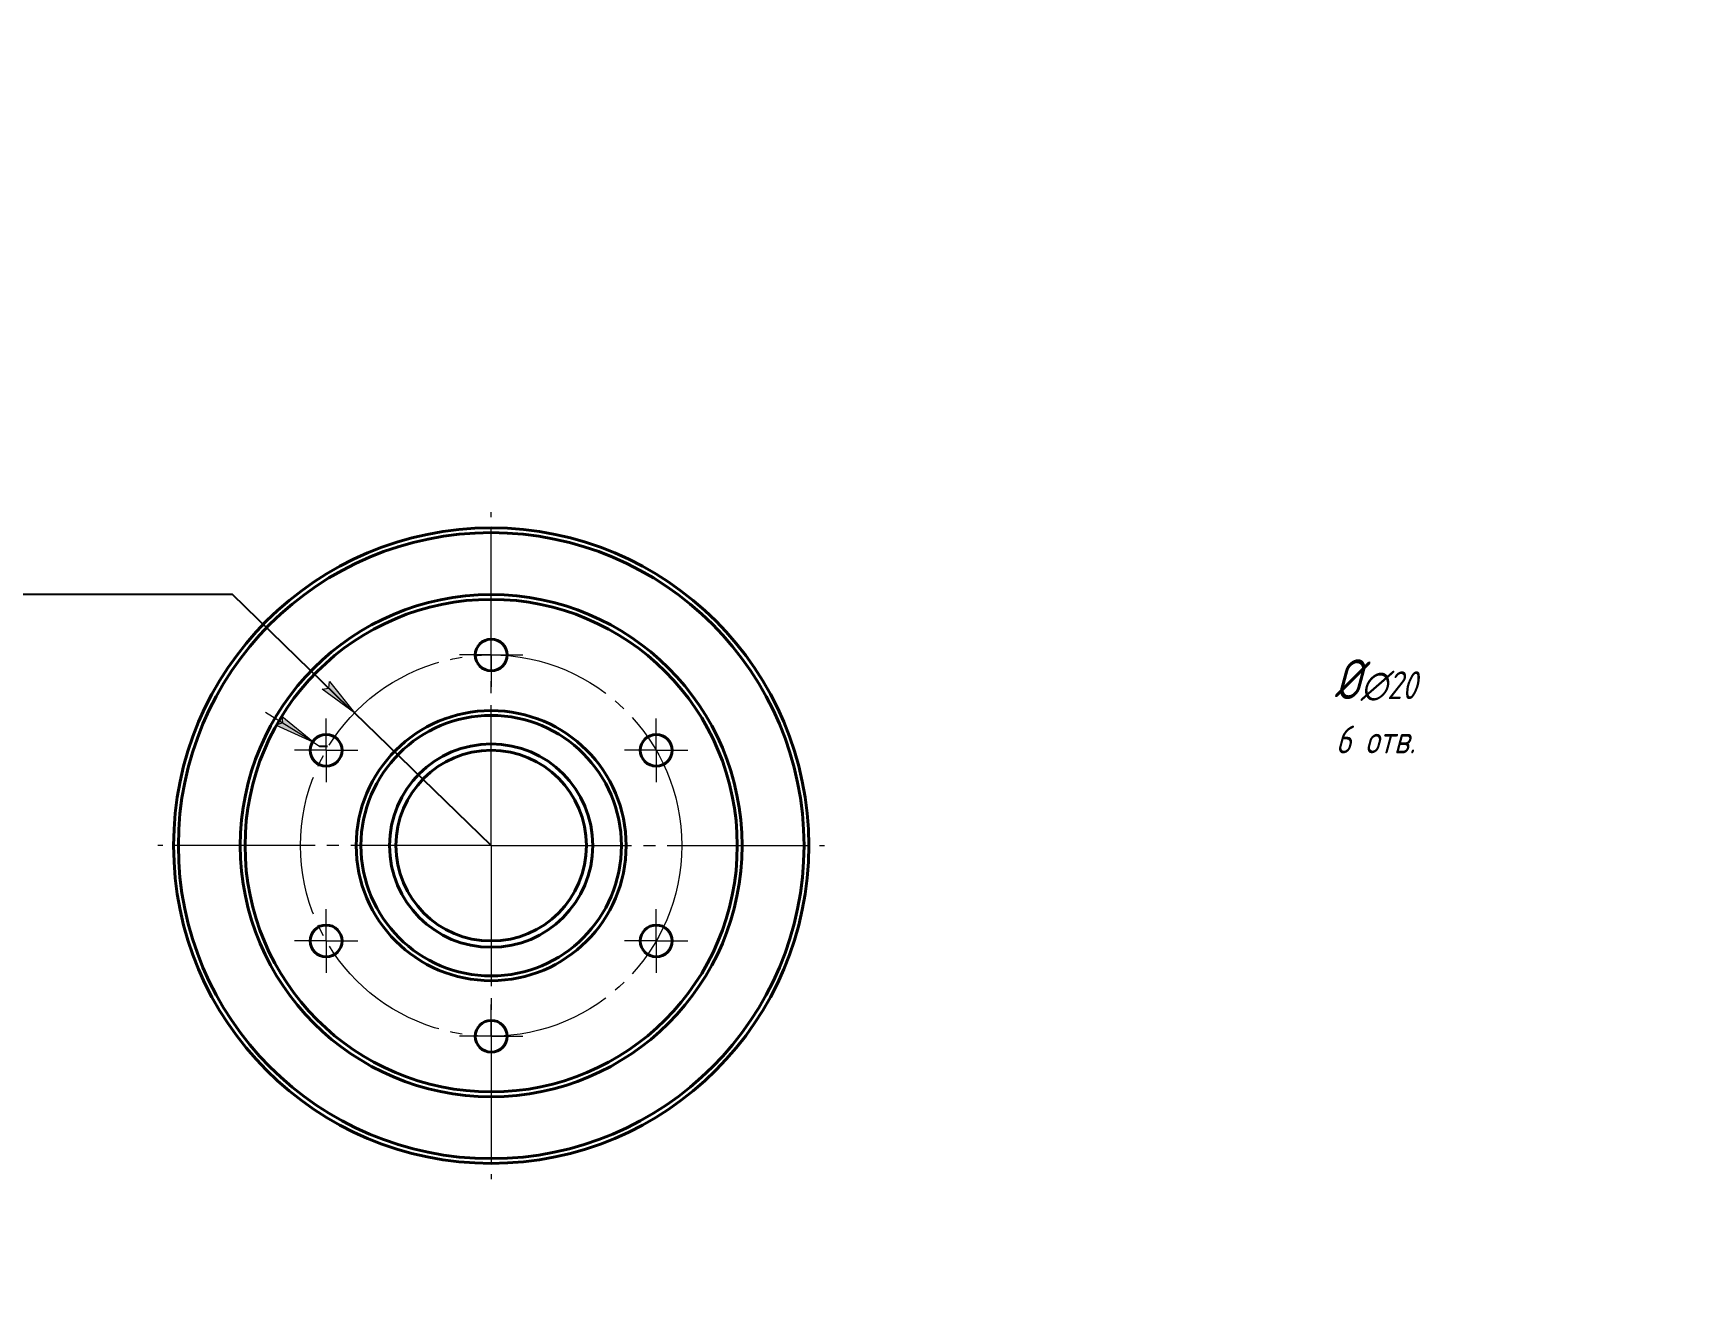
# Model space of a CAD drawing. Header units: millimetres. Extents: x 0 to 420, y 0 to 297.
# Drawn here: x 210 to 420, y 139.4 to 297 of the extents above; entities that cross this region are included whole.
import ezdxf

# ---------------------------------------------------------------- set-up
doc = ezdxf.new("R2010")
doc.units = ezdxf.units.MM
for name, pattern in [('K5LT_AXLED', [22.18520736694336, 17.68520736694336, -1.5, 1.5, -1.5]), ('K5LT_BASIC', [0]), ('K5LT_THIN', [0])]:
    doc.linetypes.add(name, pattern=pattern)
doc.layers.add('Системный слой', color=7, linetype='Continuous')
doc.styles.add('KDIMTEXTSTYLE', font='GOST_AU.SHX', dxfattribs={"width": 0.96, "oblique": 15, "height": 5})
doc.dimstyles.new('KDIMSTYLE (0.20)', dxfattribs={"dimtxt": 5, "dimasz": 1, "dimexe": 2, "dimexo": 0.0625, "dimgap": 1, "dimtad": 1, "dimlfac": 5, "dimtxsty": 'KDIMTEXTSTYLE', "dimsah": 1, "dimcen": 0.09, "dimdle": 1, "dimadec": 0, "dimazin": 0, "dimtfac": 0.667, "dimtmove": 0, "dimatfit": 3, "dimfxl": 1, "dimtvp": 1, "dimtolj": 1, "dimtzin": 0, "dimarcsym": 0})

# ---------------------------------------------------------------- blocks, each defined once
blk = doc.blocks.new('U0')
at = {"layer": 'Системный слой', "color": 30, "linetype": 'K5LT_AXLED', "lineweight": 18, "true_color": 0xff8000}
for q in [(267.6657331998713, 222.7470046944214), (263.6657331998713, 218.7470046944214), (267.6657331998713, 214.7470046944214), (271.6657331998713, 218.7470046944214)]:
    blk.add_line((267.6657331998713, 218.7470046944214), q, dxfattribs=at)
blk = doc.blocks.new('U1')
at = {"layer": 'Системный слой', "color": 30, "linetype": 'K5LT_AXLED', "lineweight": 18, "true_color": 0xff8000}
for q in [(246.8811235090448, 210.7470046944214), (242.8811235090448, 206.7470046944214), (246.8811235090448, 202.7470046944214), (250.8811235090448, 206.7470046944214)]:
    blk.add_line((246.8811235090448, 206.7470046944214), q, dxfattribs=at)
blk = doc.blocks.new('U2')
at = {"layer": 'Системный слой', "color": 30, "linetype": 'K5LT_AXLED', "lineweight": 18, "true_color": 0xff8000}
for q in [(288.4503428906978, 210.7470046944214), (284.4503428906978, 206.7470046944214), (288.4503428906978, 202.7470046944214), (292.4503428906978, 206.7470046944214)]:
    blk.add_line((288.4503428906978, 206.7470046944214), q, dxfattribs=at)
blk = doc.blocks.new('U3')
at = {"layer": 'Системный слой', "color": 30, "linetype": 'K5LT_AXLED', "lineweight": 18, "true_color": 0xff8000}
for q in [(288.4503428906978, 186.7470046944214), (284.4503428906978, 182.7470046944214), (288.4503428906978, 178.7470046944214), (292.4503428906978, 182.7470046944214)]:
    blk.add_line((288.4503428906978, 182.7470046944214), q, dxfattribs=at)
blk = doc.blocks.new('U4')
at = {"layer": 'Системный слой', "color": 30, "linetype": 'K5LT_AXLED', "lineweight": 18, "true_color": 0xff8000}
for q in [(267.6657331998713, 174.7470046944214), (263.6657331998713, 170.7470046944214), (267.6657331998713, 166.7470046944214), (271.6657331998713, 170.7470046944214)]:
    blk.add_line((267.6657331998713, 170.7470046944214), q, dxfattribs=at)
blk = doc.blocks.new('U5')
at = {"layer": 'Системный слой', "color": 30, "linetype": 'K5LT_AXLED', "lineweight": 18, "true_color": 0xff8000}
for q in [(246.8811235090448, 186.7470046944214), (242.8811235090448, 182.7470046944214), (246.8811235090448, 178.7470046944214), (250.8811235090448, 182.7470046944214)]:
    blk.add_line((246.8811235090448, 182.7470046944214), q, dxfattribs=at)
blk = doc.blocks.new('U6')
at = {"layer": 'Системный слой', "color": 30, "linetype": 'K5LT_AXLED', "lineweight": 18, "true_color": 0xff8000}
for q in [(267.6657331998713, 236.7470046944214), (225.6657331998713, 194.7470046944214), (309.6657331998713, 194.7470046944214), (267.6657331998713, 152.7470046944214)]:
    blk.add_line((267.6657331998713, 194.7470046944214), q, dxfattribs=at)
blk = doc.blocks.new('KDIMARROW_02')
at = {"layer": 'Системный слой'}
blk.add_hatch(color=0, dxfattribs=at).paths.add_polyline_path([(4.5, -5.51091059616309e-16), (5, 0.6582624912261956), (0, 0), (5, -0.658262491226197)])
at = {"layer": 'Системный слой', "color": 0, "linetype": 'K5LT_THIN', "lineweight": 18}
for p, q in [((0, 0), (-1, 0)), ((5, 0.6582624912261956), (0, 0)), ((0, 0), (5, -0.658262491226197)), ((0, 0), (7, -8.572527594031472e-16)), ((4.5, -5.51091059616309e-16), (5, 0.6582624912261956)), ((5, -0.658262491226197), (4.5, -5.51091059616309e-16))]:
    blk.add_line(p, q, dxfattribs=at)
blk = doc.blocks.new('KDIMARROW_01')
at = {"layer": 'Системный слой'}
blk.add_hatch(color=0, dxfattribs=at).paths.add_polyline_path([(-5, -0.6582624912261956), (0, 0), (-5, 0.658262491226197), (-4.5, 5.51091059616309e-16)])
at = {"layer": 'Системный слой', "color": 0, "linetype": 'K5LT_THIN', "lineweight": 18}
for p, q in [((-4.5, 5.51091059616309e-16), (-5, 0.658262491226197)), ((-5, 0.658262491226197), (0, 0)), ((0, 0), (-5, -0.6582624912261956)), ((-5, -0.6582624912261956), (-4.5, 5.51091059616309e-16)), ((0, 0), (-1, 0))]:
    blk.add_line(p, q, dxfattribs=at)

msp = doc.modelspace()

# ---------------------------------------------------------------- linework, layer by layer
at = {"layer": 'Системный слой', "color": 150, "linetype": 'K5LT_BASIC', "lineweight": 40, "true_color": 0x0080ff}
for centre, radius in [((267.6657331998713, 194.7470046944214), 40), ((267.6657331998713, 194.7470046944214), 39.40000000000001), ((267.6657331998713, 194.7470046944214), 31.6), ((267.6657331998713, 194.7470046944214), 31), ((267.6657331998713, 218.7470046944214), 2), ((267.6657331998713, 194.7470046944214), 17), ((267.6657331998713, 194.7470046944214), 16.4), ((246.8811235090448, 206.7470046944214), 2), ((288.4503428906978, 206.7470046944214), 2), ((267.6657331998713, 194.7470046944214), 12.8), ((267.6657331998713, 194.7470046944214), 12), ((246.8811235090448, 182.7470046944214), 2), ((288.4503428906978, 182.7470046944214), 2), ((267.6657331998713, 170.7470046944214), 2)]:
    msp.add_circle(centre, radius, dxfattribs=at)
at = {"layer": 'Системный слой', "color": 30, "linetype": 'K5LT_AXLED', "lineweight": 18, "true_color": 0xff8000}
msp.add_circle((267.6657331998713, 194.7470046944214), 24, dxfattribs=at)

# ---------------------------------------------------------------- block references
at = {"layer": 'Системный слой'}
for name in ['U6', 'U0', 'U1', 'U2', 'U5', 'U3', 'U4']:
    msp.add_blockref(name, (0, 0), dxfattribs=at)

# ---------------------------------------------------------------- dimensions: what is measured, and where the dimension line sits
at = {"layer": 'Системный слой', "color": 7}
msp.add_diameter_dim(center=(267.6657331998712, 194.74700469442143), radius=24.000000000000014, location=(235.0657331998713, 226.3470046944214), dimstyle='KDIMSTYLE (0.20)', override={"dimtih": 1, "dimtoh": 1, "dimpost": '\\H3.5;\\W0.965;\\Q15;∅<>', "dimblk1": 'KDIMARROW_01', "dimblk2": 'KDIMARROW_01', "dimclrt": 7, "dimtmove": 1, "dimatfit": 2, "dimtolj": 1}, dxfattribs=at).render()
msp.add_diameter_dim_2p(p1=(248.5775016619908, 205.6876175309125), p2=(245.1847453560987, 207.8063918579304), dimstyle='KDIMSTYLE (0.20)', override={"dimtih": 1, "dimtoh": 1, "dimpost": '\\H3.5;\\W0.965;\\Q15;∅<>\\X\\H3.5;\\W0.965;\\Q15;\\Q15;6 отв.', "dimblk1": 'KDIMARROW_02', "dimblk2": 'KDIMARROW_02', "dimclrt": 7, "dimtmove": 1, "dimatfit": 2, "dimtolj": 1}, dxfattribs=at).render()

doc.saveas('drawing.dxf')
